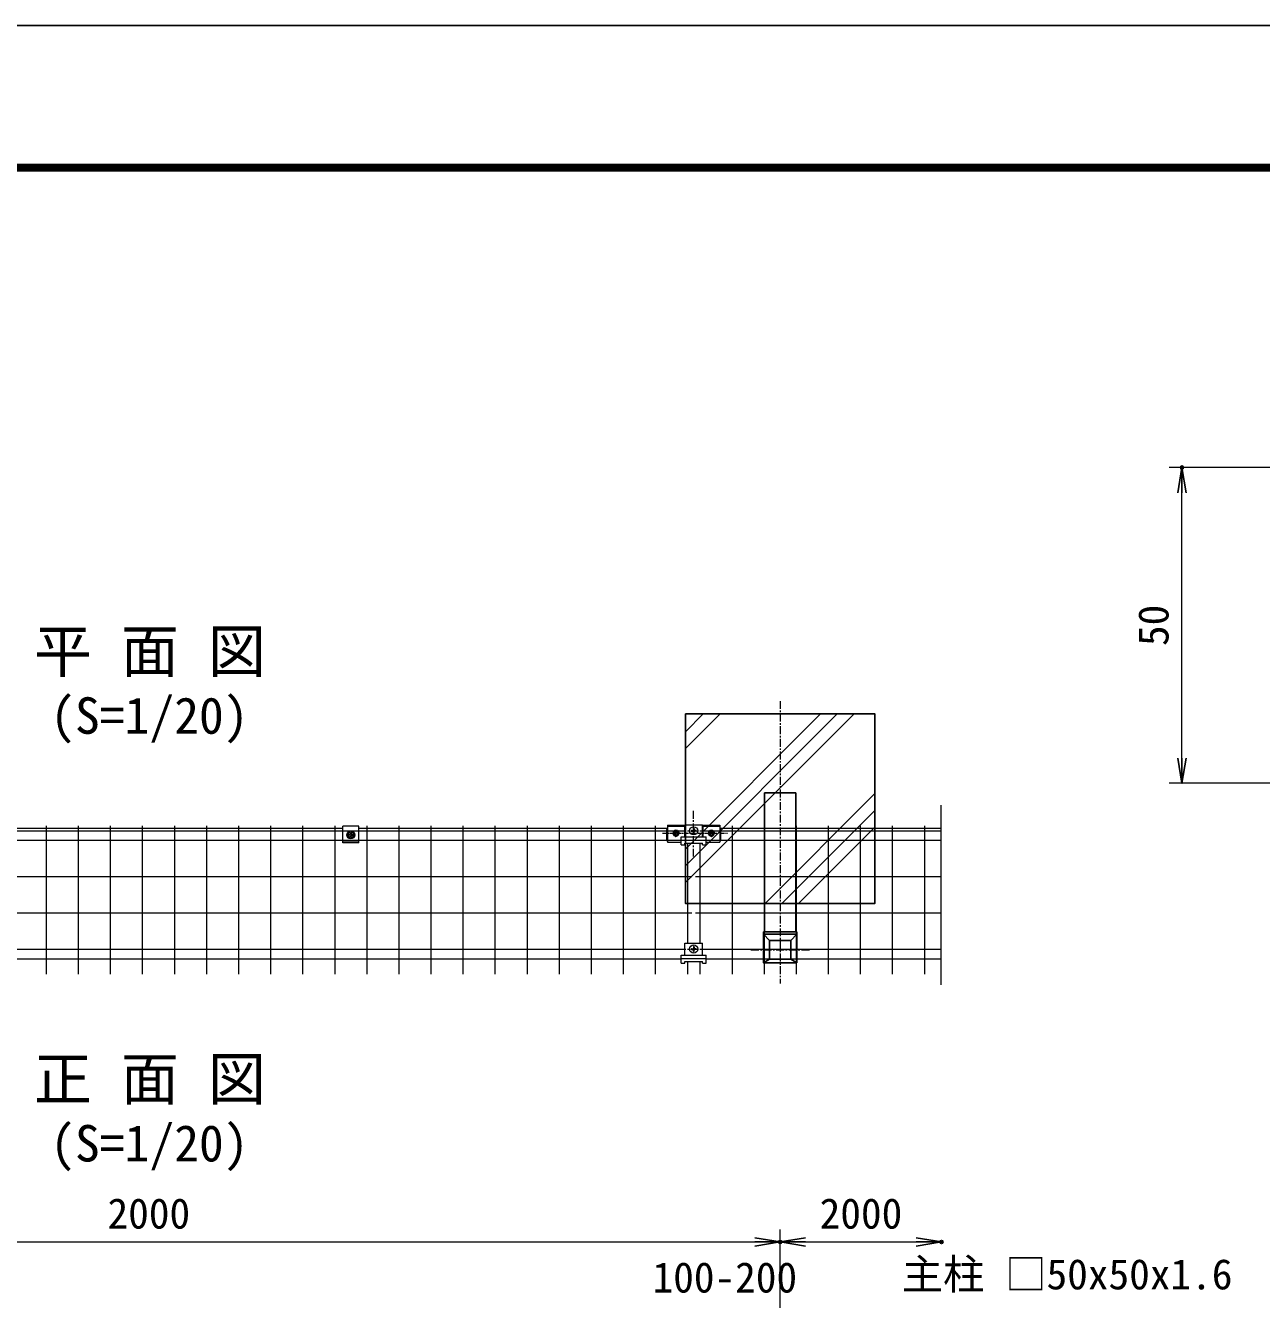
# Model space of a CAD drawing. Units: millimetres, scale not verified. Extents: x -4200 to 4200, y -2970 to 2970.
# Drawn here: x -2384 to -427, y 953 to 2970 of the extents above; entities that cross this region are included whole.
import ezdxf
from ezdxf.enums import TextEntityAlignment as Align

# ---------------------------------------------------------------- set-up
doc = ezdxf.new("R2010")
doc.units = ezdxf.units.MM
doc.header["$LTSCALE"] = 10
doc.header["$PDMODE"] = 32
doc.header["$PDSIZE"] = 5
doc.linetypes.add('USER1', pattern=[2, 1.25, -0.25, 0.25, -0.25])
doc.linetypes.add('USER3', pattern=[1.125, 0.75, -0.125, 0.125, -0.125])
for name, color, linetype, lineweight in [('0-0_D-BMK', 2, 'USER1', 13), ('0-1_D-STR1', 1, 'Continuous', 25), ('0-2_D-STR-DIM', 7, 'Continuous', 13), ('0-3_0', 7, 'Continuous', 25), ('0-5_D-TTL-TXT', 7, 'Continuous', 25), ('0-6_D-TTL', 7, 'Continuous', 25), ('0-7_D-STR2', 7, 'Continuous', 9), ('0-8_D-STR-TXT', 7, 'Continuous', 13), ('0-9_D-STR3', 3, 'Continuous', 13), ('0-B_D-DCR-HCH', 7, 'Continuous', 13), ('0-C_D-STR4', 7, 'Continuous', 25), ('0-E_D-STR5', 7, 'Continuous', 9)]:
    doc.layers.add(name, color=color, linetype=linetype, lineweight=lineweight)
doc.layers.add('0-4_DEFPOINTS', color=7, linetype='Continuous')
doc.styles.add('ＭＳ ゴシック', font='')
doc.styles.get('ＭＳ ゴシック').set_extended_font_data('MS Gothic')

# ---------------------------------------------------------------- blocks, each defined once
blk = doc.blocks.new('_OPEN')
at = {"layer": '0-3_0'}
blk.add_line((0, 0), (-10, 0), dxfattribs=at)
blk.add_lwpolyline([(-10, 1.667), (0, 0), (-10, -1.667)], dxfattribs=at)

msp = doc.modelspace()

# ---------------------------------------------------------------- linework, layer by layer
at = {"layer": '0-0_D-BMK'}
for p, q in [((-1189.18, 1900.29), (-1189.18, 1452.92)), ((-1326.2, 1653.95), (-1326.2, 1726.36)), ((-1351.18, 1695.01), (-1301.18, 1695)), ((-1351.18, 1507.51), (-1301.18, 1507.5)), ((-1235.51, 1506.42), (-1142.84, 1506.42))]:
    msp.add_line(p, q, dxfattribs=at)
at = {"layer": '0-0_D-BMK', "linetype": 'USER3'}
msp.add_line((-1375.53, 1691.02), (-1272.66, 1691.02), dxfattribs=at)
at = {"layer": '0-1_D-STR1'}
for p, q in [((-1214.18, 1755.07), (-1214.18, 1534.61)), ((-1164.18, 1755.07), (-1214.18, 1755.07)), ((-1164.18, 1755.07), (-1164.18, 1534.61)), ((-1215.38, 1534.61), (-1162.98, 1534.61)), ((-1162.98, 1534.61), (-1162.98, 1485.73)), ((-1215.38, 1531.11), (-1162.98, 1531.11)), ((-1206.18, 1521.14), (-1215.38, 1531.11)), ((-1206.18, 1521.14), (-1172.18, 1521.14)), ((-1206.18, 1491.7), (-1206.18, 1521.14)), ((-1172.18, 1521.14), (-1162.98, 1531.11)), ((-1215.38, 1485.73), (-1206.18, 1491.7)), ((-1162.98, 1485.73), (-1172.18, 1491.7))]:
    msp.add_line(p, q, dxfattribs=at)
for points in [[(-1215.38, 1534.61), (-1215.38, 1485.73), (-1162.98, 1485.73)], [(-1206.18, 1491.7), (-1172.18, 1491.7), (-1172.18, 1521.14)]]:
    msp.add_lwpolyline(points, dxfattribs=at)
at = {"layer": '0-2_D-STR-DIM'}
for p, q in [((-312.52, 2269.99), (-572.97, 2269.99)), ((-552.97, 1809.99), (-552.97, 2229.99)), ((-312.52, 1769.99), (-572.97, 1769.99)), ((-1189.18, 829.42), (-1189.18, 1063.71)), ((-1189.18, 831.61), (-1189.18, 1063.71)), ((-3149.18, 1043.71), (-1229.18, 1043.71)), ((-1149.18, 1043.71), (-973.71, 1043.71))]:
    msp.add_line(p, q, dxfattribs=at)
at = {"layer": '0-4_DEFPOINTS'}
for p in [(-552.97, 2269.99), (-1189.18, 1043.71), (-933.71, 1043.71)]:
    msp.add_point(p, dxfattribs=at)
at = {"layer": '0-6_D-TTL', "color": 2}
msp.add_lwpolyline([(-4200, 2970), (4200, 2970), (4200, -2970), (-4200, -2970)], close=True, dxfattribs=at)
at = {"layer": '0-6_D-TTL'}
for points in [[(-3930, 2750), (3930, 2750), (3930, -2750), (-3930, -2750)], [(-3927.5, 2747.5), (3927.5, 2747.5), (3927.5, -2747.5), (-3927.5, -2747.5)], [(-3925, 2745), (3925, 2745), (3925, -2745), (-3925, -2745)], [(-3922.5, 2742.5), (3922.5, 2742.5), (3922.5, -2742.5), (-3922.5, -2742.5)], [(-3920, 2740), (3920, 2740), (3920, -2740), (-3920, -2740)]]:
    msp.add_lwpolyline(points, close=True, dxfattribs=at)
at = {"layer": '0-7_D-STR2'}
msp.add_line((-934.83, 1735.36), (-934.83, 1450.69), dxfattribs=at)
at = {"layer": '0-9_D-STR3'}
for p, q in [((-1881.7, 1675.79), (-1881.7, 1701.95)), ((-1369.2, 1697.02), (-1369.2, 1679.64)), ((-1369.2, 1697.02), (-1367.7, 1697.02)), ((-1367.7, 1703.85), (-1367.7, 1676.94)), ((-1367.7, 1703.85), (-1340.7, 1703.85)), ((-1367.7, 1702.27), (-1340.7, 1702.27)), ((-1356.74, 1695.43), (-1359.29, 1691.02)), ((-1351.65, 1695.43), (-1356.74, 1695.43)), ((-1351.65, 1695.43), (-1349.1, 1691.02)), ((-1340.7, 1703.85), (-1340.7, 1685.34)), ((-1340.18, 1701.27), (-1340.7, 1701.27)), ((-1340.7, 1697.02), (-1340.18, 1697.02)), ((-1340.19, 1685.34), (-1340.18, 1704.34)), ((-1340.18, 1704.34), (-1312.18, 1704.34)), ((-1329.65, 1695.34), (-1327.65, 1695.34)), ((-1326.65, 1698.34), (-1326.65, 1696.34)), ((-1325.65, 1698.34), (-1325.65, 1696.34)), ((-1322.65, 1695.34), (-1324.65, 1695.34)), ((-1322.62, 1695.34), (-1324.62, 1695.34)), ((-1312.16, 1685.34), (-1312.15, 1704.34)), ((-1311.7, 1701.27), (-1312.15, 1701.27)), ((-1312.15, 1697.02), (-1311.7, 1697.02)), ((-1311.7, 1703.85), (-1284.7, 1703.85)), ((-1311.7, 1703.85), (-1311.7, 1685.34)), ((-1311.7, 1702.27), (-1284.7, 1702.27)), ((-1300.74, 1695.43), (-1303.29, 1691.02)), ((-1295.65, 1695.43), (-1300.74, 1695.43)), ((-1295.65, 1695.43), (-1293.1, 1691.02)), ((-1284.7, 1703.85), (-1284.7, 1676.94)), ((-1284.7, 1697.02), (-1283.2, 1697.02)), ((-1283.2, 1679.64), (-1283.2, 1697.02)), ((-1856.7, 1676.71), (-1881.7, 1676.71)), ((-1856.7, 1675.79), (-1881.7, 1675.79)), ((-1871.05, 1688.74), (-1872.35, 1688.71)), ((-1872.35, 1688.71), (-1872.35, 1687.92)), ((-1871.05, 1687.9), (-1872.35, 1687.92)), ((-1869.59, 1691.47), (-1869.61, 1690.17)), ((-1869.59, 1685.17), (-1869.61, 1686.47)), ((-1869.59, 1691.47), (-1868.8, 1691.47)), ((-1869.59, 1685.17), (-1868.8, 1685.17)), ((-1868.8, 1691.47), (-1868.78, 1690.17)), ((-1868.8, 1685.17), (-1868.78, 1686.47)), ((-1867.34, 1687.9), (-1866.05, 1687.92)), ((-1369.2, 1683.77), (-1367.7, 1683.77)), ((-1369.2, 1679.64), (-1367.7, 1679.64)), ((-1367.7, 1676.94), (-1346.19, 1676.94)), ((-1356.74, 1686.6), (-1359.29, 1691.02)), ((-1357.02, 1693.14), (-1355.61, 1691.72)), ((-1357.02, 1688.89), (-1355.61, 1690.31)), ((-1351.65, 1686.6), (-1356.74, 1686.6)), ((-1356.32, 1693.84), (-1354.9, 1692.43)), ((-1356.32, 1688.19), (-1354.9, 1689.6)), ((-1352.07, 1693.84), (-1353.49, 1692.43)), ((-1352.07, 1688.19), (-1353.49, 1689.6)), ((-1351.37, 1693.14), (-1352.78, 1691.72)), ((-1351.37, 1688.89), (-1352.78, 1690.31)), ((-1351.65, 1686.6), (-1349.1, 1691.02)), ((-1346.19, 1672.54), (-1346.19, 1685.34)), ((-1346.19, 1685.34), (-1306.19, 1685.34)), ((-1346.19, 1679.84), (-1306.19, 1679.84)), ((-1340.19, 1672.54), (-1340.19, 1675.44)), ((-1340.19, 1675.44), (-1312.19, 1675.44)), ((-1329.65, 1694.34), (-1327.65, 1694.34)), ((-1326.65, 1691.34), (-1326.65, 1693.34)), ((-1325.65, 1691.34), (-1325.65, 1693.34)), ((-1322.65, 1694.34), (-1324.65, 1694.34)), ((-1322.62, 1694.34), (-1324.62, 1694.34)), ((-1312.16, 1672.54), (-1312.16, 1675.44)), ((-1306.16, 1676.94), (-1284.7, 1676.94)), ((-1300.74, 1686.6), (-1303.29, 1691.02)), ((-1301.02, 1693.14), (-1299.61, 1691.72)), ((-1301.02, 1688.89), (-1299.61, 1690.31)), ((-1295.65, 1686.6), (-1300.74, 1686.6)), ((-1300.32, 1693.84), (-1298.9, 1692.43)), ((-1300.32, 1688.19), (-1298.9, 1689.6)), ((-1296.07, 1693.84), (-1297.49, 1692.43)), ((-1296.07, 1688.19), (-1297.49, 1689.6)), ((-1295.37, 1693.14), (-1296.78, 1691.72)), ((-1295.37, 1688.89), (-1296.78, 1690.31)), ((-1295.65, 1686.6), (-1293.1, 1691.02)), ((-1284.7, 1683.77), (-1283.2, 1683.77)), ((-1284.7, 1679.64), (-1283.2, 1679.64)), ((-1346.19, 1672.54), (-1340.19, 1672.54)), ((-1312.19, 1672.54), (-1306.19, 1672.54)), ((-1340.19, 1498), (-1340.18, 1517)), ((-1340.18, 1517), (-1312.18, 1517)), ((-1312.19, 1498), (-1312.18, 1517)), ((-1346.19, 1485.2), (-1346.19, 1498)), ((-1346.19, 1498), (-1306.19, 1498)), ((-1329.65, 1508), (-1327.65, 1508)), ((-1329.65, 1507), (-1327.65, 1507)), ((-1326.65, 1511), (-1326.65, 1509)), ((-1326.65, 1504), (-1326.65, 1506)), ((-1325.65, 1511), (-1325.65, 1509)), ((-1325.65, 1504), (-1325.65, 1506)), ((-1322.65, 1508), (-1324.65, 1508)), ((-1322.65, 1507), (-1324.65, 1507)), ((-1306.19, 1485.2), (-1306.19, 1498)), ((-1346.19, 1492.5), (-1306.19, 1492.5)), ((-1346.19, 1485.2), (-1340.19, 1485.2)), ((-1340.19, 1485.2), (-1340.19, 1488.1)), ((-1340.19, 1488.1), (-1312.19, 1488.1)), ((-1312.19, 1485.2), (-1312.19, 1488.1)), ((-1312.19, 1485.2), (-1306.19, 1485.2)), ((-1312.16, 1485.21), (-1306.16, 1485.21))]:
    msp.add_line(p, q, dxfattribs=at)
for points in [[(-1856.7, 1675.79), (-1856.7, 1701.95), (-1881.7, 1701.95)], [(-1867.34, 1688.74), (-1866.05, 1688.71), (-1866.05, 1687.92)], [(-1312.16, 1672.54), (-1306.16, 1672.54), (-1306.16, 1685.34)]]:
    msp.add_lwpolyline(points, dxfattribs=at)
msp.add_lwpolyline([(-1869.2, 1682.57), (-1864.22, 1685.44), (-1864.22, 1691.19), (-1869.2, 1694.07), (-1874.18, 1691.19), (-1874.18, 1685.44)], close=True, dxfattribs=at)
for centre, radius in [((-1354.2, 1691.02), 4.41), ((-1326.15, 1694.84), 6.5), ((-1298.2, 1691.02), 4.41), ((-1869.2, 1688.32), 6.25), ((-1869.2, 1688.32), 4.39), ((-1326.15, 1507.5), 6.5)]:
    msp.add_circle(centre, radius, dxfattribs=at)
for centre, radius, start, end in [((-1354.2, 1692.27), 3.75, 57.53826, 122.46174), ((-1329.65, 1694.84), 0.5, 89.9981, 269.99809), ((-1327.65, 1696.34), 1, 269.9981, 359.9981), ((-1326.15, 1698.34), 0.5, 359.99809, 179.99808), ((-1324.65, 1696.34), 1, 179.9981, 269.9981), ((-1322.65, 1694.84), 0.5, 269.99765, 89.99761), ((-1298.2, 1692.27), 3.75, 57.53826, 122.46174), ((-1871.1, 1690.22), 1.49, 270, 0), ((-1871.1, 1686.41), 1.49, 0, 90), ((-1867.29, 1690.22), 1.49, 180, 270), ((-1867.29, 1686.41), 1.49, 90, 180), ((-1356.67, 1693.49), 0.5, 44.99953, 224.99952), ((-1356.67, 1688.54), 0.5, 135, 314.99998), ((-1354.2, 1689.77), 3.75, 237.53826, 302.46174), ((-1356.32, 1691.02), 1, 314.99999, 45), ((-1354.2, 1693.14), 1, 225.00001, 314.99999), ((-1354.2, 1688.89), 1, 45, 135), ((-1352.07, 1691.02), 1, 135, 225.00001), ((-1351.72, 1693.49), 0.5, 315, 135), ((-1351.72, 1688.54), 0.5, 225.00001, 44.99999), ((-1327.65, 1693.34), 1, 359.99809, 89.9981), ((-1326.15, 1691.34), 0.5, 179.99811, 359.9981), ((-1324.65, 1693.34), 1, 89.9981, 179.9981), ((-1300.67, 1693.49), 0.5, 44.99953, 224.99952), ((-1300.67, 1688.54), 0.5, 135, 314.99998), ((-1298.2, 1689.77), 3.75, 237.53826, 302.46174), ((-1300.32, 1691.02), 1, 314.99999, 45), ((-1298.2, 1693.14), 1, 225.00001, 314.99999), ((-1298.2, 1688.89), 1, 45, 135), ((-1296.07, 1691.02), 1, 135, 225.00001), ((-1295.72, 1693.49), 0.5, 315, 135), ((-1295.72, 1688.54), 0.5, 225.00001, 44.99999), ((-1329.65, 1507.5), 0.5, 89.9981, 269.99809), ((-1327.65, 1509), 1, 269.9981, 359.9981), ((-1327.65, 1506), 1, 359.99809, 89.9981), ((-1326.15, 1511), 0.5, 359.99809, 179.99808), ((-1326.15, 1504), 0.5, 179.99811, 359.9981), ((-1324.65, 1509), 1, 179.9981, 269.9981), ((-1324.65, 1506), 1, 89.9981, 179.9981), ((-1322.65, 1507.5), 0.5, 269.99765, 89.99761)]:
    msp.add_arc(centre, radius, start, end, dxfattribs=at)
at = {"layer": '0-B_D-DCR-HCH'}
for p, q in [((-1339.18, 1824.96), (-1284.36, 1879.77)), ((-1339.18, 1612.83), (-1072.23, 1879.77)), ((-1339.18, 1851.48), (-1310.88, 1879.77)), ((-1339.18, 1639.34), (-1098.75, 1879.77)), ((-1339.18, 1877.99), (-1337.4, 1879.77)), ((-1339.18, 1665.86), (-1125.27, 1879.77)), ((-1213.13, 1579.77), (-1039.18, 1753.73)), ((-1186.62, 1579.77), (-1039.18, 1727.21)), ((-1160.1, 1579.77), (-1039.18, 1700.7))]:
    msp.add_line(p, q, dxfattribs=at)
at = {"layer": '0-C_D-STR4'}
msp.add_lwpolyline([(-1339.18, 1879.77), (-1039.18, 1879.77), (-1039.18, 1579.77), (-1339.18, 1579.77)], close=True, dxfattribs=at)
at = {"layer": '0-E_D-STR5'}
for p, q in [((-3312.15, 1694.82), (-1340.18, 1694.82)), ((-2516.7, 1699.07), (-1881.7, 1699.07)), ((-2351.6, 1702.57), (-2351.6, 1467.64)), ((-2300.84, 1702.57), (-2300.84, 1467.64)), ((-2250.07, 1702.57), (-2250.07, 1467.64)), ((-2199.3, 1702.57), (-2199.3, 1467.64)), ((-2148.53, 1702.57), (-2148.53, 1467.64)), ((-2097.76, 1702.57), (-2097.76, 1467.64)), ((-2046.99, 1702.57), (-2046.99, 1467.64)), ((-1996.22, 1702.57), (-1996.22, 1467.64)), ((-1945.45, 1702.57), (-1945.45, 1467.64)), ((-1894.68, 1702.57), (-1894.68, 1467.64)), ((-1856.7, 1699.07), (-1367.7, 1699.07)), ((-1843.91, 1702.57), (-1843.91, 1467.64)), ((-1793.14, 1702.57), (-1793.14, 1467.64)), ((-1742.37, 1702.57), (-1742.37, 1467.64)), ((-1691.6, 1702.57), (-1691.6, 1467.64)), ((-1640.84, 1702.57), (-1640.84, 1467.64)), ((-1590.07, 1702.57), (-1590.07, 1467.64)), ((-1539.3, 1702.57), (-1539.3, 1467.64)), ((-1488.53, 1702.57), (-1488.53, 1467.64)), ((-1437.76, 1702.57), (-1437.76, 1467.64)), ((-1386.94, 1702.57), (-1386.94, 1467.64)), ((-1340.18, 1699.07), (-1340.7, 1699.07)), ((-1311.7, 1699.07), (-1312.15, 1699.07)), ((-1312.15, 1694.82), (-934.83, 1694.82)), ((-1284.7, 1699.07), (-934.83, 1699.07)), ((-1265.45, 1702.57), (-1265.45, 1467.64)), ((-1214.68, 1702.57), (-1214.68, 1467.64)), ((-1163.91, 1702.57), (-1163.91, 1467.64)), ((-1113.14, 1702.57), (-1113.14, 1467.64)), ((-1062.37, 1702.57), (-1062.37, 1467.64)), ((-1011.6, 1702.57), (-1011.6, 1467.64)), ((-960.84, 1702.57), (-960.84, 1467.64)), ((-3306.16, 1679.82), (-1346.19, 1679.82)), ((-1336.17, 1675.6), (-1336.17, 1517)), ((-1316.22, 1675.6), (-1316.22, 1517)), ((-1306.19, 1679.82), (-934.83, 1679.82)), ((-3323.13, 1622.32), (-1329.13, 1622.32)), ((-1323.13, 1622.32), (-934.83, 1622.32)), ((-3323.13, 1564.82), (-1329.13, 1564.82)), ((-1323.13, 1564.82), (-934.83, 1564.82)), ((-3312.15, 1507.32), (-1340.18, 1507.32)), ((-1312.18, 1507.32), (-934.83, 1507.32)), ((-3306.16, 1492.32), (-1346.19, 1492.32)), ((-1336.17, 1488.1), (-1336.17, 1467.64)), ((-1316.22, 1488.1), (-1316.22, 1467.64)), ((-1306.19, 1492.32), (-934.83, 1492.32))]:
    msp.add_line(p, q, dxfattribs=at)

# ---------------------------------------------------------------- block references
at = {"layer": '0-2_D-STR-DIM', "xscale": 4, "yscale": 4}
for p, rotation in [((-552.97, 2269.99), 90), ((-552.97, 1769.99), 270), ((-1189.18, 1043.71), 180)]:
    msp.add_blockref('_OPEN', p, dxfattribs=dict(at, rotation=rotation))
for p in [(-1189.18, 1043.71), (-933.71, 1043.71)]:
    msp.add_blockref('_OPEN', p, dxfattribs=at)

# ---------------------------------------------------------------- texts
at = {"layer": '0-2_D-STR-DIM', "style": 'ＭＳ ゴシック'}
msp.add_text('50', height=48.09, rotation=90, dxfattribs=at).set_placement((-559.72, 1987.37), align=Align.BOTTOM_LEFT)
for s, p in [('2000', (-2254.43, 1050.46)), ('2000', (-1126.69, 1050.46)), ('100-200', (-1391.34, 949.21))]:
    msp.add_text(s, height=48.09, dxfattribs=at).set_placement(p, align=Align.BOTTOM_LEFT)
at = {"layer": '0-5_D-TTL-TXT', "style": 'ＭＳ ゴシック'}
for s, height, p in [('平 面 図', 67.38, (-2371.11, 1925.39)), ('(S=1/20)', 57.7, (-2345.12, 1831.17)), ('正 面 図', 67.38, (-2371.11, 1248.11)), ('正 面 図', 67.38, (-2371.11, 1248.11)), ('(S=1/20)', 57.7, (-2345.12, 1153.89)), ('(S=1/20)', 57.7, (-2345.12, 1153.89))]:
    msp.add_text(s, height=height, dxfattribs=at).set_placement(p, align=Align.BOTTOM_LEFT)
at = {"layer": '0-8_D-STR-TXT', "style": 'ＭＳ ゴシック'}
msp.add_text('主柱 □50x50x1.6', height=48.09, dxfattribs=at).set_placement((-996.88, 954.25), align=Align.BOTTOM_LEFT)

doc.saveas('drawing.dxf')
